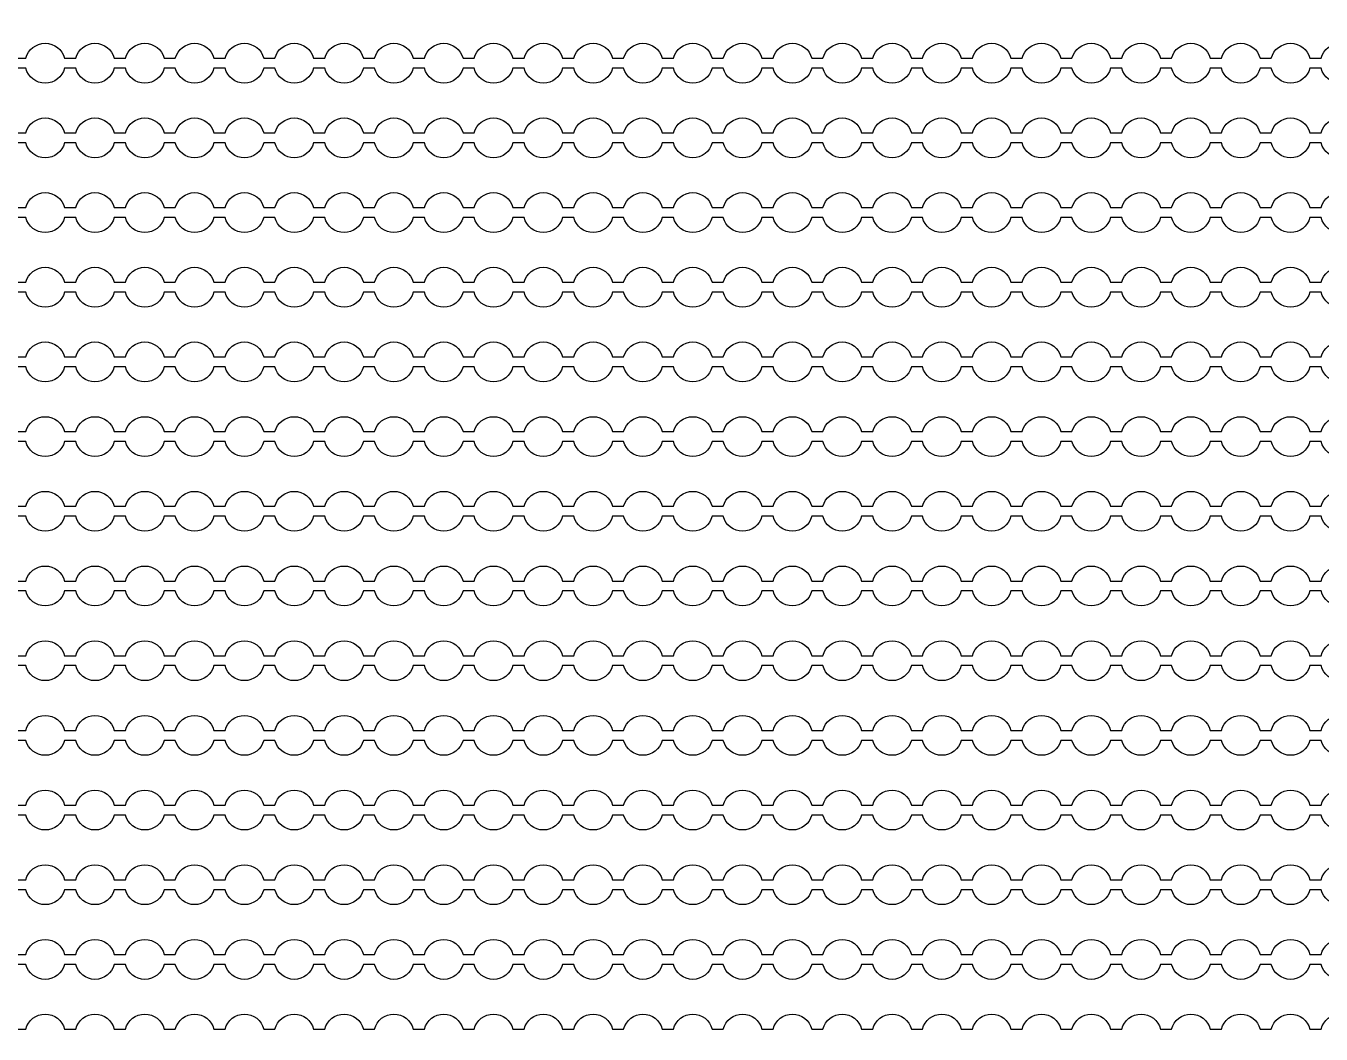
# Model space of a CAD drawing. Extents: x 4056 to 105656, y 4120 to 105720.
# Drawn here: x 62908 to 64208, y 46634 to 47646 of the extents above; entities that cross this region are included whole.
import ezdxf

# ---------------------------------------------------------------- set-up
doc = ezdxf.new("R2010")
doc.units = 13
doc.header["$MEASUREMENT"] = 0
doc.layers.add('Main Layer', color=7, linetype='Continuous', lineweight=0)

msp = doc.modelspace()

# ---------------------------------------------------------------- linework, layer by layer
for points in [[(62896.5, 47613.9), (62907.7, 47613.9, -0.774597), (62946.5, 47613.9), (62957.7, 47613.9, -0.774597), (62996.5, 47613.9), (63007.7, 47613.9, -0.774597), (63046.5, 47613.9), (63057.7, 47613.9, -0.774597), (63096.5, 47613.9), (63107.7, 47613.9, -0.774597), (63146.5, 47613.9), (63157.7, 47613.9, -0.774597), (63196.5, 47613.9), (63207.7, 47613.9, -0.774597), (63246.5, 47613.9), (63257.7, 47613.9, -0.774597), (63296.5, 47613.9), (63307.7, 47613.9, -0.774597), (63346.5, 47613.9), (63357.7, 47613.9, -0.774597), (63396.5, 47613.9), (63407.7, 47613.9, -0.774597), (63446.5, 47613.9), (63457.7, 47613.9, -0.774597), (63496.5, 47613.9), (63507.7, 47613.9, -0.774597), (63546.5, 47613.9), (63557.7, 47613.9, -0.774597), (63596.5, 47613.9), (63607.7, 47613.9, -0.774597), (63646.5, 47613.9), (63657.7, 47613.9, -0.774597), (63696.5, 47613.9), (63707.7, 47613.9, -0.774597), (63746.5, 47613.9), (63757.7, 47613.9, -0.774597), (63796.5, 47613.9), (63807.7, 47613.9, -0.774597), (63846.5, 47613.9), (63857.7, 47613.9, -0.774597), (63896.5, 47613.9), (63907.7, 47613.9, -0.774597), (63946.5, 47613.9), (63957.7, 47613.9, -0.774597), (63996.5, 47613.9), (64007.7, 47613.9, -0.774597), (64046.5, 47613.9), (64057.7, 47613.9, -0.774597), (64096.5, 47613.9), (64107.7, 47613.9, -0.774597), (64146.5, 47613.9), (64157.7, 47613.9, -0.774597), (64196.5, 47613.9), (64207.7, 47613.9, -0.774597), (64246.5, 47613.9)], [(64246.5, 47603.9, -0.774597), (64207.7, 47603.9), (64196.5, 47603.9, -0.774597), (64157.7, 47603.9), (64146.5, 47603.9, -0.774597), (64107.7, 47603.9), (64096.5, 47603.9, -0.774597), (64057.7, 47603.9), (64046.5, 47603.9, -0.774597), (64007.7, 47603.9), (63996.5, 47603.9, -0.774597), (63957.7, 47603.9), (63946.5, 47603.9, -0.774597), (63907.7, 47603.9), (63896.5, 47603.9, -0.774597), (63857.7, 47603.9), (63846.5, 47603.9, -0.774597), (63807.7, 47603.9), (63796.5, 47603.9, -0.774597), (63757.7, 47603.9), (63746.5, 47603.9, -0.774597), (63707.7, 47603.9), (63696.5, 47603.9, -0.774597), (63657.7, 47603.9), (63646.5, 47603.9, -0.774597), (63607.7, 47603.9), (63596.5, 47603.9, -0.774597), (63557.7, 47603.9), (63546.5, 47603.9, -0.774597), (63507.7, 47603.9), (63496.5, 47603.9, -0.774597), (63457.7, 47603.9), (63446.5, 47603.9, -0.774597), (63407.7, 47603.9), (63396.5, 47603.9, -0.774597), (63357.7, 47603.9), (63346.5, 47603.9, -0.774597), (63307.7, 47603.9), (63296.5, 47603.9, -0.774597), (63257.7, 47603.9), (63246.5, 47603.9, -0.774597), (63207.7, 47603.9), (63196.5, 47603.9, -0.774597), (63157.7, 47603.9), (63146.5, 47603.9, -0.774597), (63107.7, 47603.9), (63096.5, 47603.9, -0.774597), (63057.7, 47603.9), (63046.5, 47603.9, -0.774597), (63007.7, 47603.9), (62996.5, 47603.9, -0.774597), (62957.7, 47603.9), (62946.5, 47603.9, -0.774597), (62907.7, 47603.9), (62896.5, 47603.9, -0.774597)], [(62896.5, 47538.9), (62907.7, 47538.9, -0.774597), (62946.5, 47538.9), (62957.7, 47538.9, -0.774597), (62996.5, 47538.9), (63007.7, 47538.9, -0.774597), (63046.5, 47538.9), (63057.7, 47538.9, -0.774597), (63096.5, 47538.9), (63107.7, 47538.9, -0.774597), (63146.5, 47538.9), (63157.7, 47538.9, -0.774597), (63196.5, 47538.9), (63207.7, 47538.9, -0.774597), (63246.5, 47538.9), (63257.7, 47538.9, -0.774597), (63296.5, 47538.9), (63307.7, 47538.9, -0.774597), (63346.5, 47538.9), (63357.7, 47538.9, -0.774597), (63396.5, 47538.9), (63407.7, 47538.9, -0.774597), (63446.5, 47538.9), (63457.7, 47538.9, -0.774597), (63496.5, 47538.9), (63507.7, 47538.9, -0.774597), (63546.5, 47538.9), (63557.7, 47538.9, -0.774597), (63596.5, 47538.9), (63607.7, 47538.9, -0.774597), (63646.5, 47538.9), (63657.7, 47538.9, -0.774597), (63696.5, 47538.9), (63707.7, 47538.9, -0.774597), (63746.5, 47538.9), (63757.7, 47538.9, -0.774597), (63796.5, 47538.9), (63807.7, 47538.9, -0.774597), (63846.5, 47538.9), (63857.7, 47538.9, -0.774597), (63896.5, 47538.9), (63907.7, 47538.9, -0.774597), (63946.5, 47538.9), (63957.7, 47538.9, -0.774597), (63996.5, 47538.9), (64007.7, 47538.9, -0.774597), (64046.5, 47538.9), (64057.7, 47538.9, -0.774597), (64096.5, 47538.9), (64107.7, 47538.9, -0.774597), (64146.5, 47538.9), (64157.7, 47538.9, -0.774597), (64196.5, 47538.9), (64207.7, 47538.9, -0.774597), (64246.5, 47538.9)], [(64246.5, 47528.9, -0.774597), (64207.7, 47528.9), (64196.5, 47528.9, -0.774597), (64157.7, 47528.9), (64146.5, 47528.9, -0.774597), (64107.7, 47528.9), (64096.5, 47528.9, -0.774597), (64057.7, 47528.9), (64046.5, 47528.9, -0.774597), (64007.7, 47528.9), (63996.5, 47528.9, -0.774597), (63957.7, 47528.9), (63946.5, 47528.9, -0.774597), (63907.7, 47528.9), (63896.5, 47528.9, -0.774597), (63857.7, 47528.9), (63846.5, 47528.9, -0.774597), (63807.7, 47528.9), (63796.5, 47528.9, -0.774597), (63757.7, 47528.9), (63746.5, 47528.9, -0.774597), (63707.7, 47528.9), (63696.5, 47528.9, -0.774597), (63657.7, 47528.9), (63646.5, 47528.9, -0.774597), (63607.7, 47528.9), (63596.5, 47528.9, -0.774597), (63557.7, 47528.9), (63546.5, 47528.9, -0.774597), (63507.7, 47528.9), (63496.5, 47528.9, -0.774597), (63457.7, 47528.9), (63446.5, 47528.9, -0.774597), (63407.7, 47528.9), (63396.5, 47528.9, -0.774597), (63357.7, 47528.9), (63346.5, 47528.9, -0.774597), (63307.7, 47528.9), (63296.5, 47528.9, -0.774597), (63257.7, 47528.9), (63246.5, 47528.9, -0.774597), (63207.7, 47528.9), (63196.5, 47528.9, -0.774597), (63157.7, 47528.9), (63146.5, 47528.9, -0.774597), (63107.7, 47528.9), (63096.5, 47528.9, -0.774597), (63057.7, 47528.9), (63046.5, 47528.9, -0.774597), (63007.7, 47528.9), (62996.5, 47528.9, -0.774597), (62957.7, 47528.9), (62946.5, 47528.9, -0.774597), (62907.7, 47528.9), (62896.5, 47528.9, -0.774597)], [(62896.5, 47463.9), (62907.7, 47463.9, -0.774597), (62946.5, 47463.9), (62957.7, 47463.9, -0.774597), (62996.5, 47463.9), (63007.7, 47463.9, -0.774597), (63046.5, 47463.9), (63057.7, 47463.9, -0.774597), (63096.5, 47463.9), (63107.7, 47463.9, -0.774597), (63146.5, 47463.9), (63157.7, 47463.9, -0.774597), (63196.5, 47463.9), (63207.7, 47463.9, -0.774597), (63246.5, 47463.9), (63257.7, 47463.9, -0.774597), (63296.5, 47463.9), (63307.7, 47463.9, -0.774597), (63346.5, 47463.9), (63357.7, 47463.9, -0.774597), (63396.5, 47463.9), (63407.7, 47463.9, -0.774597), (63446.5, 47463.9), (63457.7, 47463.9, -0.774597), (63496.5, 47463.9), (63507.7, 47463.9, -0.774597), (63546.5, 47463.9), (63557.7, 47463.9, -0.774597), (63596.5, 47463.9), (63607.7, 47463.9, -0.774597), (63646.5, 47463.9), (63657.7, 47463.9, -0.774597), (63696.5, 47463.9), (63707.7, 47463.9, -0.774597), (63746.5, 47463.9), (63757.7, 47463.9, -0.774597), (63796.5, 47463.9), (63807.7, 47463.9, -0.774597), (63846.5, 47463.9), (63857.7, 47463.9, -0.774597), (63896.5, 47463.9), (63907.7, 47463.9, -0.774597), (63946.5, 47463.9), (63957.7, 47463.9, -0.774597), (63996.5, 47463.9), (64007.7, 47463.9, -0.774597), (64046.5, 47463.9), (64057.7, 47463.9, -0.774597), (64096.5, 47463.9), (64107.7, 47463.9, -0.774597), (64146.5, 47463.9), (64157.7, 47463.9, -0.774597), (64196.5, 47463.9), (64207.7, 47463.9, -0.774597), (64246.5, 47463.9)], [(64246.5, 47453.9, -0.774597), (64207.7, 47453.9), (64196.5, 47453.9, -0.774597), (64157.7, 47453.9), (64146.5, 47453.9, -0.774597), (64107.7, 47453.9), (64096.5, 47453.9, -0.774597), (64057.7, 47453.9), (64046.5, 47453.9, -0.774597), (64007.7, 47453.9), (63996.5, 47453.9, -0.774597), (63957.7, 47453.9), (63946.5, 47453.9, -0.774597), (63907.7, 47453.9), (63896.5, 47453.9, -0.774597), (63857.7, 47453.9), (63846.5, 47453.9, -0.774597), (63807.7, 47453.9), (63796.5, 47453.9, -0.774597), (63757.7, 47453.9), (63746.5, 47453.9, -0.774597), (63707.7, 47453.9), (63696.5, 47453.9, -0.774597), (63657.7, 47453.9), (63646.5, 47453.9, -0.774597), (63607.7, 47453.9), (63596.5, 47453.9, -0.774597), (63557.7, 47453.9), (63546.5, 47453.9, -0.774597), (63507.7, 47453.9), (63496.5, 47453.9, -0.774597), (63457.7, 47453.9), (63446.5, 47453.9, -0.774597), (63407.7, 47453.9), (63396.5, 47453.9, -0.774597), (63357.7, 47453.9), (63346.5, 47453.9, -0.774597), (63307.7, 47453.9), (63296.5, 47453.9, -0.774597), (63257.7, 47453.9), (63246.5, 47453.9, -0.774597), (63207.7, 47453.9), (63196.5, 47453.9, -0.774597), (63157.7, 47453.9), (63146.5, 47453.9, -0.774597), (63107.7, 47453.9), (63096.5, 47453.9, -0.774597), (63057.7, 47453.9), (63046.5, 47453.9, -0.774597), (63007.7, 47453.9), (62996.5, 47453.9, -0.774597), (62957.7, 47453.9), (62946.5, 47453.9, -0.774597), (62907.7, 47453.9), (62896.5, 47453.9, -0.774597)], [(62896.5, 47388.9), (62907.7, 47388.9, -0.774597), (62946.5, 47388.9), (62957.7, 47388.9, -0.774597), (62996.5, 47388.9), (63007.7, 47388.9, -0.774597), (63046.5, 47388.9), (63057.7, 47388.9, -0.774597), (63096.5, 47388.9), (63107.7, 47388.9, -0.774597), (63146.5, 47388.9), (63157.7, 47388.9, -0.774597), (63196.5, 47388.9), (63207.7, 47388.9, -0.774597), (63246.5, 47388.9), (63257.7, 47388.9, -0.774597), (63296.5, 47388.9), (63307.7, 47388.9, -0.774597), (63346.5, 47388.9), (63357.7, 47388.9, -0.774597), (63396.5, 47388.9), (63407.7, 47388.9, -0.774597), (63446.5, 47388.9), (63457.7, 47388.9, -0.774597), (63496.5, 47388.9), (63507.7, 47388.9, -0.774597), (63546.5, 47388.9), (63557.7, 47388.9, -0.774597), (63596.5, 47388.9), (63607.7, 47388.9, -0.774597), (63646.5, 47388.9), (63657.7, 47388.9, -0.774597), (63696.5, 47388.9), (63707.7, 47388.9, -0.774597), (63746.5, 47388.9), (63757.7, 47388.9, -0.774597), (63796.5, 47388.9), (63807.7, 47388.9, -0.774597), (63846.5, 47388.9), (63857.7, 47388.9, -0.774597), (63896.5, 47388.9), (63907.7, 47388.9, -0.774597), (63946.5, 47388.9), (63957.7, 47388.9, -0.774597), (63996.5, 47388.9), (64007.7, 47388.9, -0.774597), (64046.5, 47388.9), (64057.7, 47388.9, -0.774597), (64096.5, 47388.9), (64107.7, 47388.9, -0.774597), (64146.5, 47388.9), (64157.7, 47388.9, -0.774597), (64196.5, 47388.9), (64207.7, 47388.9, -0.774597), (64246.5, 47388.9)], [(64246.5, 47378.9, -0.774597), (64207.7, 47378.9), (64196.5, 47378.9, -0.774597), (64157.7, 47378.9), (64146.5, 47378.9, -0.774597), (64107.7, 47378.9), (64096.5, 47378.9, -0.774597), (64057.7, 47378.9), (64046.5, 47378.9, -0.774597), (64007.7, 47378.9), (63996.5, 47378.9, -0.774597), (63957.7, 47378.9), (63946.5, 47378.9, -0.774597), (63907.7, 47378.9), (63896.5, 47378.9, -0.774597), (63857.7, 47378.9), (63846.5, 47378.9, -0.774597), (63807.7, 47378.9), (63796.5, 47378.9, -0.774597), (63757.7, 47378.9), (63746.5, 47378.9, -0.774597), (63707.7, 47378.9), (63696.5, 47378.9, -0.774597), (63657.7, 47378.9), (63646.5, 47378.9, -0.774597), (63607.7, 47378.9), (63596.5, 47378.9, -0.774597), (63557.7, 47378.9), (63546.5, 47378.9, -0.774597), (63507.7, 47378.9), (63496.5, 47378.9, -0.774597), (63457.7, 47378.9), (63446.5, 47378.9, -0.774597), (63407.7, 47378.9), (63396.5, 47378.9, -0.774597), (63357.7, 47378.9), (63346.5, 47378.9, -0.774597), (63307.7, 47378.9), (63296.5, 47378.9, -0.774597), (63257.7, 47378.9), (63246.5, 47378.9, -0.774597), (63207.7, 47378.9), (63196.5, 47378.9, -0.774597), (63157.7, 47378.9), (63146.5, 47378.9, -0.774597), (63107.7, 47378.9), (63096.5, 47378.9, -0.774597), (63057.7, 47378.9), (63046.5, 47378.9, -0.774597), (63007.7, 47378.9), (62996.5, 47378.9, -0.774597), (62957.7, 47378.9), (62946.5, 47378.9, -0.774597), (62907.7, 47378.9), (62896.5, 47378.9, -0.774597)], [(62896.5, 47313.9), (62907.7, 47313.9, -0.774597), (62946.5, 47313.9), (62957.7, 47313.9, -0.774597), (62996.5, 47313.9), (63007.7, 47313.9, -0.774597), (63046.5, 47313.9), (63057.7, 47313.9, -0.774597), (63096.5, 47313.9), (63107.7, 47313.9, -0.774597), (63146.5, 47313.9), (63157.7, 47313.9, -0.774597), (63196.5, 47313.9), (63207.7, 47313.9, -0.774597), (63246.5, 47313.9), (63257.7, 47313.9, -0.774597), (63296.5, 47313.9), (63307.7, 47313.9, -0.774597), (63346.5, 47313.9), (63357.7, 47313.9, -0.774597), (63396.5, 47313.9), (63407.7, 47313.9, -0.774597), (63446.5, 47313.9), (63457.7, 47313.9, -0.774597), (63496.5, 47313.9), (63507.7, 47313.9, -0.774597), (63546.5, 47313.9), (63557.7, 47313.9, -0.774597), (63596.5, 47313.9), (63607.7, 47313.9, -0.774597), (63646.5, 47313.9), (63657.7, 47313.9, -0.774597), (63696.5, 47313.9), (63707.7, 47313.9, -0.774597), (63746.5, 47313.9), (63757.7, 47313.9, -0.774597), (63796.5, 47313.9), (63807.7, 47313.9, -0.774597), (63846.5, 47313.9), (63857.7, 47313.9, -0.774597), (63896.5, 47313.9), (63907.7, 47313.9, -0.774597), (63946.5, 47313.9), (63957.7, 47313.9, -0.774597), (63996.5, 47313.9), (64007.7, 47313.9, -0.774597), (64046.5, 47313.9), (64057.7, 47313.9, -0.774597), (64096.5, 47313.9), (64107.7, 47313.9, -0.774597), (64146.5, 47313.9), (64157.7, 47313.9, -0.774597), (64196.5, 47313.9), (64207.7, 47313.9, -0.774597), (64246.5, 47313.9)], [(64246.5, 47303.9, -0.774597), (64207.7, 47303.9), (64196.5, 47303.9, -0.774597), (64157.7, 47303.9), (64146.5, 47303.9, -0.774597), (64107.7, 47303.9), (64096.5, 47303.9, -0.774597), (64057.7, 47303.9), (64046.5, 47303.9, -0.774597), (64007.7, 47303.9), (63996.5, 47303.9, -0.774597), (63957.7, 47303.9), (63946.5, 47303.9, -0.774597), (63907.7, 47303.9), (63896.5, 47303.9, -0.774597), (63857.7, 47303.9), (63846.5, 47303.9, -0.774597), (63807.7, 47303.9), (63796.5, 47303.9, -0.774597), (63757.7, 47303.9), (63746.5, 47303.9, -0.774597), (63707.7, 47303.9), (63696.5, 47303.9, -0.774597), (63657.7, 47303.9), (63646.5, 47303.9, -0.774597), (63607.7, 47303.9), (63596.5, 47303.9, -0.774597), (63557.7, 47303.9), (63546.5, 47303.9, -0.774597), (63507.7, 47303.9), (63496.5, 47303.9, -0.774597), (63457.7, 47303.9), (63446.5, 47303.9, -0.774597), (63407.7, 47303.9), (63396.5, 47303.9, -0.774597), (63357.7, 47303.9), (63346.5, 47303.9, -0.774597), (63307.7, 47303.9), (63296.5, 47303.9, -0.774597), (63257.7, 47303.9), (63246.5, 47303.9, -0.774597), (63207.7, 47303.9), (63196.5, 47303.9, -0.774597), (63157.7, 47303.9), (63146.5, 47303.9, -0.774597), (63107.7, 47303.9), (63096.5, 47303.9, -0.774597), (63057.7, 47303.9), (63046.5, 47303.9, -0.774597), (63007.7, 47303.9), (62996.5, 47303.9, -0.774597), (62957.7, 47303.9), (62946.5, 47303.9, -0.774597), (62907.7, 47303.9), (62896.5, 47303.9, -0.774597)], [(62896.5, 47238.9), (62907.7, 47238.9, -0.774597), (62946.5, 47238.9), (62957.7, 47238.9, -0.774597), (62996.5, 47238.9), (63007.7, 47238.9, -0.774597), (63046.5, 47238.9), (63057.7, 47238.9, -0.774597), (63096.5, 47238.9), (63107.7, 47238.9, -0.774597), (63146.5, 47238.9), (63157.7, 47238.9, -0.774597), (63196.5, 47238.9), (63207.7, 47238.9, -0.774597), (63246.5, 47238.9), (63257.7, 47238.9, -0.774597), (63296.5, 47238.9), (63307.7, 47238.9, -0.774597), (63346.5, 47238.9), (63357.7, 47238.9, -0.774597), (63396.5, 47238.9), (63407.7, 47238.9, -0.774597), (63446.5, 47238.9), (63457.7, 47238.9, -0.774597), (63496.5, 47238.9), (63507.7, 47238.9, -0.774597), (63546.5, 47238.9), (63557.7, 47238.9, -0.774597), (63596.5, 47238.9), (63607.7, 47238.9, -0.774597), (63646.5, 47238.9), (63657.7, 47238.9, -0.774597), (63696.5, 47238.9), (63707.7, 47238.9, -0.774597), (63746.5, 47238.9), (63757.7, 47238.9, -0.774597), (63796.5, 47238.9), (63807.7, 47238.9, -0.774597), (63846.5, 47238.9), (63857.7, 47238.9, -0.774597), (63896.5, 47238.9), (63907.7, 47238.9, -0.774597), (63946.5, 47238.9), (63957.7, 47238.9, -0.774597), (63996.5, 47238.9), (64007.7, 47238.9, -0.774597), (64046.5, 47238.9), (64057.7, 47238.9, -0.774597), (64096.5, 47238.9), (64107.7, 47238.9, -0.774597), (64146.5, 47238.9), (64157.7, 47238.9, -0.774597), (64196.5, 47238.9), (64207.7, 47238.9, -0.774597), (64246.5, 47238.9)], [(64246.5, 47228.9, -0.774597), (64207.7, 47228.9), (64196.5, 47228.9, -0.774597), (64157.7, 47228.9), (64146.5, 47228.9, -0.774597), (64107.7, 47228.9), (64096.5, 47228.9, -0.774597), (64057.7, 47228.9), (64046.5, 47228.9, -0.774597), (64007.7, 47228.9), (63996.5, 47228.9, -0.774597), (63957.7, 47228.9), (63946.5, 47228.9, -0.774597), (63907.7, 47228.9), (63896.5, 47228.9, -0.774597), (63857.7, 47228.9), (63846.5, 47228.9, -0.774597), (63807.7, 47228.9), (63796.5, 47228.9, -0.774597), (63757.7, 47228.9), (63746.5, 47228.9, -0.774597), (63707.7, 47228.9), (63696.5, 47228.9, -0.774597), (63657.7, 47228.9), (63646.5, 47228.9, -0.774597), (63607.7, 47228.9), (63596.5, 47228.9, -0.774597), (63557.7, 47228.9), (63546.5, 47228.9, -0.774597), (63507.7, 47228.9), (63496.5, 47228.9, -0.774597), (63457.7, 47228.9), (63446.5, 47228.9, -0.774597), (63407.7, 47228.9), (63396.5, 47228.9, -0.774597), (63357.7, 47228.9), (63346.5, 47228.9, -0.774597), (63307.7, 47228.9), (63296.5, 47228.9, -0.774597), (63257.7, 47228.9), (63246.5, 47228.9, -0.774597), (63207.7, 47228.9), (63196.5, 47228.9, -0.774597), (63157.7, 47228.9), (63146.5, 47228.9, -0.774597), (63107.7, 47228.9), (63096.5, 47228.9, -0.774597), (63057.7, 47228.9), (63046.5, 47228.9, -0.774597), (63007.7, 47228.9), (62996.5, 47228.9, -0.774597), (62957.7, 47228.9), (62946.5, 47228.9, -0.774597), (62907.7, 47228.9), (62896.5, 47228.9, -0.774597)], [(62896.5, 47163.9), (62907.7, 47163.9, -0.774597), (62946.5, 47163.9), (62957.7, 47163.9, -0.774597), (62996.5, 47163.9), (63007.7, 47163.9, -0.774597), (63046.5, 47163.9), (63057.7, 47163.9, -0.774597), (63096.5, 47163.9), (63107.7, 47163.9, -0.774597), (63146.5, 47163.9), (63157.7, 47163.9, -0.774597), (63196.5, 47163.9), (63207.7, 47163.9, -0.774597), (63246.5, 47163.9), (63257.7, 47163.9, -0.774597), (63296.5, 47163.9), (63307.7, 47163.9, -0.774597), (63346.5, 47163.9), (63357.7, 47163.9, -0.774597), (63396.5, 47163.9), (63407.7, 47163.9, -0.774597), (63446.5, 47163.9), (63457.7, 47163.9, -0.774597), (63496.5, 47163.9), (63507.7, 47163.9, -0.774597), (63546.5, 47163.9), (63557.7, 47163.9, -0.774597), (63596.5, 47163.9), (63607.7, 47163.9, -0.774597), (63646.5, 47163.9), (63657.7, 47163.9, -0.774597), (63696.5, 47163.9), (63707.7, 47163.9, -0.774597), (63746.5, 47163.9), (63757.7, 47163.9, -0.774597), (63796.5, 47163.9), (63807.7, 47163.9, -0.774597), (63846.5, 47163.9), (63857.7, 47163.9, -0.774597), (63896.5, 47163.9), (63907.7, 47163.9, -0.774597), (63946.5, 47163.9), (63957.7, 47163.9, -0.774597), (63996.5, 47163.9), (64007.7, 47163.9, -0.774597), (64046.5, 47163.9), (64057.7, 47163.9, -0.774597), (64096.5, 47163.9), (64107.7, 47163.9, -0.774597), (64146.5, 47163.9), (64157.7, 47163.9, -0.774597), (64196.5, 47163.9), (64207.7, 47163.9, -0.774597), (64246.5, 47163.9)], [(64246.5, 47153.9, -0.774597), (64207.7, 47153.9), (64196.5, 47153.9, -0.774597), (64157.7, 47153.9), (64146.5, 47153.9, -0.774597), (64107.7, 47153.9), (64096.5, 47153.9, -0.774597), (64057.7, 47153.9), (64046.5, 47153.9, -0.774597), (64007.7, 47153.9), (63996.5, 47153.9, -0.774597), (63957.7, 47153.9), (63946.5, 47153.9, -0.774597), (63907.7, 47153.9), (63896.5, 47153.9, -0.774597), (63857.7, 47153.9), (63846.5, 47153.9, -0.774597), (63807.7, 47153.9), (63796.5, 47153.9, -0.774597), (63757.7, 47153.9), (63746.5, 47153.9, -0.774597), (63707.7, 47153.9), (63696.5, 47153.9, -0.774597), (63657.7, 47153.9), (63646.5, 47153.9, -0.774597), (63607.7, 47153.9), (63596.5, 47153.9, -0.774597), (63557.7, 47153.9), (63546.5, 47153.9, -0.774597), (63507.7, 47153.9), (63496.5, 47153.9, -0.774597), (63457.7, 47153.9), (63446.5, 47153.9, -0.774597), (63407.7, 47153.9), (63396.5, 47153.9, -0.774597), (63357.7, 47153.9), (63346.5, 47153.9, -0.774597), (63307.7, 47153.9), (63296.5, 47153.9, -0.774597), (63257.7, 47153.9), (63246.5, 47153.9, -0.774597), (63207.7, 47153.9), (63196.5, 47153.9, -0.774597), (63157.7, 47153.9), (63146.5, 47153.9, -0.774597), (63107.7, 47153.9), (63096.5, 47153.9, -0.774597), (63057.7, 47153.9), (63046.5, 47153.9, -0.774597), (63007.7, 47153.9), (62996.5, 47153.9, -0.774597), (62957.7, 47153.9), (62946.5, 47153.9, -0.774597), (62907.7, 47153.9), (62896.5, 47153.9, -0.774597)], [(62896.5, 47088.9), (62907.7, 47088.9, -0.774597), (62946.5, 47088.9), (62957.7, 47088.9, -0.774597), (62996.5, 47088.9), (63007.7, 47088.9, -0.774597), (63046.5, 47088.9), (63057.7, 47088.9, -0.774597), (63096.5, 47088.9), (63107.7, 47088.9, -0.774597), (63146.5, 47088.9), (63157.7, 47088.9, -0.774597), (63196.5, 47088.9), (63207.7, 47088.9, -0.774597), (63246.5, 47088.9), (63257.7, 47088.9, -0.774597), (63296.5, 47088.9), (63307.7, 47088.9, -0.774597), (63346.5, 47088.9), (63357.7, 47088.9, -0.774597), (63396.5, 47088.9), (63407.7, 47088.9, -0.774597), (63446.5, 47088.9), (63457.7, 47088.9, -0.774597), (63496.5, 47088.9), (63507.7, 47088.9, -0.774597), (63546.5, 47088.9), (63557.7, 47088.9, -0.774597), (63596.5, 47088.9), (63607.7, 47088.9, -0.774597), (63646.5, 47088.9), (63657.7, 47088.9, -0.774597), (63696.5, 47088.9), (63707.7, 47088.9, -0.774597), (63746.5, 47088.9), (63757.7, 47088.9, -0.774597), (63796.5, 47088.9), (63807.7, 47088.9, -0.774597), (63846.5, 47088.9), (63857.7, 47088.9, -0.774597), (63896.5, 47088.9), (63907.7, 47088.9, -0.774597), (63946.5, 47088.9), (63957.7, 47088.9, -0.774597), (63996.5, 47088.9), (64007.7, 47088.9, -0.774597), (64046.5, 47088.9), (64057.7, 47088.9, -0.774597), (64096.5, 47088.9), (64107.7, 47088.9, -0.774597), (64146.5, 47088.9), (64157.7, 47088.9, -0.774597), (64196.5, 47088.9), (64207.7, 47088.9, -0.774597), (64246.5, 47088.9)], [(64246.5, 47078.9, -0.774597), (64207.7, 47078.9), (64196.5, 47078.9, -0.774597), (64157.7, 47078.9), (64146.5, 47078.9, -0.774597), (64107.7, 47078.9), (64096.5, 47078.9, -0.774597), (64057.7, 47078.9), (64046.5, 47078.9, -0.774597), (64007.7, 47078.9), (63996.5, 47078.9, -0.774597), (63957.7, 47078.9), (63946.5, 47078.9, -0.774597), (63907.7, 47078.9), (63896.5, 47078.9, -0.774597), (63857.7, 47078.9), (63846.5, 47078.9, -0.774597), (63807.7, 47078.9), (63796.5, 47078.9, -0.774597), (63757.7, 47078.9), (63746.5, 47078.9, -0.774597), (63707.7, 47078.9), (63696.5, 47078.9, -0.774597), (63657.7, 47078.9), (63646.5, 47078.9, -0.774597), (63607.7, 47078.9), (63596.5, 47078.9, -0.774597), (63557.7, 47078.9), (63546.5, 47078.9, -0.774597), (63507.7, 47078.9), (63496.5, 47078.9, -0.774597), (63457.7, 47078.9), (63446.5, 47078.9, -0.774597), (63407.7, 47078.9), (63396.5, 47078.9, -0.774597), (63357.7, 47078.9), (63346.5, 47078.9, -0.774597), (63307.7, 47078.9), (63296.5, 47078.9, -0.774597), (63257.7, 47078.9), (63246.5, 47078.9, -0.774597), (63207.7, 47078.9), (63196.5, 47078.9, -0.774597), (63157.7, 47078.9), (63146.5, 47078.9, -0.774597), (63107.7, 47078.9), (63096.5, 47078.9, -0.774597), (63057.7, 47078.9), (63046.5, 47078.9, -0.774597), (63007.7, 47078.9), (62996.5, 47078.9, -0.774597), (62957.7, 47078.9), (62946.5, 47078.9, -0.774597), (62907.7, 47078.9), (62896.5, 47078.9, -0.774597)], [(62896.5, 47013.9), (62907.7, 47013.9, -0.774597), (62946.5, 47013.9), (62957.7, 47013.9, -0.774597), (62996.5, 47013.9), (63007.7, 47013.9, -0.774597), (63046.5, 47013.9), (63057.7, 47013.9, -0.774597), (63096.5, 47013.9), (63107.7, 47013.9, -0.774597), (63146.5, 47013.9), (63157.7, 47013.9, -0.774597), (63196.5, 47013.9), (63207.7, 47013.9, -0.774597), (63246.5, 47013.9), (63257.7, 47013.9, -0.774597), (63296.5, 47013.9), (63307.7, 47013.9, -0.774597), (63346.5, 47013.9), (63357.7, 47013.9, -0.774597), (63396.5, 47013.9), (63407.7, 47013.9, -0.774597), (63446.5, 47013.9), (63457.7, 47013.9, -0.774597), (63496.5, 47013.9), (63507.7, 47013.9, -0.774597), (63546.5, 47013.9), (63557.7, 47013.9, -0.774597), (63596.5, 47013.9), (63607.7, 47013.9, -0.774597), (63646.5, 47013.9), (63657.7, 47013.9, -0.774597), (63696.5, 47013.9), (63707.7, 47013.9, -0.774597), (63746.5, 47013.9), (63757.7, 47013.9, -0.774597), (63796.5, 47013.9), (63807.7, 47013.9, -0.774597), (63846.5, 47013.9), (63857.7, 47013.9, -0.774597), (63896.5, 47013.9), (63907.7, 47013.9, -0.774597), (63946.5, 47013.9), (63957.7, 47013.9, -0.774597), (63996.5, 47013.9), (64007.7, 47013.9, -0.774597), (64046.5, 47013.9), (64057.7, 47013.9, -0.774597), (64096.5, 47013.9), (64107.7, 47013.9, -0.774597), (64146.5, 47013.9), (64157.7, 47013.9, -0.774597), (64196.5, 47013.9), (64207.7, 47013.9, -0.774597), (64246.5, 47013.9)], [(64246.5, 47003.9, -0.774597), (64207.7, 47003.9), (64196.5, 47003.9, -0.774597), (64157.7, 47003.9), (64146.5, 47003.9, -0.774597), (64107.7, 47003.9), (64096.5, 47003.9, -0.774597), (64057.7, 47003.9), (64046.5, 47003.9, -0.774597), (64007.7, 47003.9), (63996.5, 47003.9, -0.774597), (63957.7, 47003.9), (63946.5, 47003.9, -0.774597), (63907.7, 47003.9), (63896.5, 47003.9, -0.774597), (63857.7, 47003.9), (63846.5, 47003.9, -0.774597), (63807.7, 47003.9), (63796.5, 47003.9, -0.774597), (63757.7, 47003.9), (63746.5, 47003.9, -0.774597), (63707.7, 47003.9), (63696.5, 47003.9, -0.774597), (63657.7, 47003.9), (63646.5, 47003.9, -0.774597), (63607.7, 47003.9), (63596.5, 47003.9, -0.774597), (63557.7, 47003.9), (63546.5, 47003.9, -0.774597), (63507.7, 47003.9), (63496.5, 47003.9, -0.774597), (63457.7, 47003.9), (63446.5, 47003.9, -0.774597), (63407.7, 47003.9), (63396.5, 47003.9, -0.774597), (63357.7, 47003.9), (63346.5, 47003.9, -0.774597), (63307.7, 47003.9), (63296.5, 47003.9, -0.774597), (63257.7, 47003.9), (63246.5, 47003.9, -0.774597), (63207.7, 47003.9), (63196.5, 47003.9, -0.774597), (63157.7, 47003.9), (63146.5, 47003.9, -0.774597), (63107.7, 47003.9), (63096.5, 47003.9, -0.774597), (63057.7, 47003.9), (63046.5, 47003.9, -0.774597), (63007.7, 47003.9), (62996.5, 47003.9, -0.774597), (62957.7, 47003.9), (62946.5, 47003.9, -0.774597), (62907.7, 47003.9), (62896.5, 47003.9, -0.774597)], [(62896.5, 46938.9), (62907.7, 46938.9, -0.774597), (62946.5, 46938.9), (62957.7, 46938.9, -0.774597), (62996.5, 46938.9), (63007.7, 46938.9, -0.774597), (63046.5, 46938.9), (63057.7, 46938.9, -0.774597), (63096.5, 46938.9), (63107.7, 46938.9, -0.774597), (63146.5, 46938.9), (63157.7, 46938.9, -0.774597), (63196.5, 46938.9), (63207.7, 46938.9, -0.774597), (63246.5, 46938.9), (63257.7, 46938.9, -0.774597), (63296.5, 46938.9), (63307.7, 46938.9, -0.774597), (63346.5, 46938.9), (63357.7, 46938.9, -0.774597), (63396.5, 46938.9), (63407.7, 46938.9, -0.774597), (63446.5, 46938.9), (63457.7, 46938.9, -0.774597), (63496.5, 46938.9), (63507.7, 46938.9, -0.774597), (63546.5, 46938.9), (63557.7, 46938.9, -0.774597), (63596.5, 46938.9), (63607.7, 46938.9, -0.774597), (63646.5, 46938.9), (63657.7, 46938.9, -0.774597), (63696.5, 46938.9), (63707.7, 46938.9, -0.774597), (63746.5, 46938.9), (63757.7, 46938.9, -0.774597), (63796.5, 46938.9), (63807.7, 46938.9, -0.774597), (63846.5, 46938.9), (63857.7, 46938.9, -0.774597), (63896.5, 46938.9), (63907.7, 46938.9, -0.774597), (63946.5, 46938.9), (63957.7, 46938.9, -0.774597), (63996.5, 46938.9), (64007.7, 46938.9, -0.774597), (64046.5, 46938.9), (64057.7, 46938.9, -0.774597), (64096.5, 46938.9), (64107.7, 46938.9, -0.774597), (64146.5, 46938.9), (64157.7, 46938.9, -0.774597), (64196.5, 46938.9), (64207.7, 46938.9, -0.774597), (64246.5, 46938.9)], [(64246.5, 46928.9, -0.774597), (64207.7, 46928.9), (64196.5, 46928.9, -0.774597), (64157.7, 46928.9), (64146.5, 46928.9, -0.774597), (64107.7, 46928.9), (64096.5, 46928.9, -0.774597), (64057.7, 46928.9), (64046.5, 46928.9, -0.774597), (64007.7, 46928.9), (63996.5, 46928.9, -0.774597), (63957.7, 46928.9), (63946.5, 46928.9, -0.774597), (63907.7, 46928.9), (63896.5, 46928.9, -0.774597), (63857.7, 46928.9), (63846.5, 46928.9, -0.774597), (63807.7, 46928.9), (63796.5, 46928.9, -0.774597), (63757.7, 46928.9), (63746.5, 46928.9, -0.774597), (63707.7, 46928.9), (63696.5, 46928.9, -0.774597), (63657.7, 46928.9), (63646.5, 46928.9, -0.774597), (63607.7, 46928.9), (63596.5, 46928.9, -0.774597), (63557.7, 46928.9), (63546.5, 46928.9, -0.774597), (63507.7, 46928.9), (63496.5, 46928.9, -0.774597), (63457.7, 46928.9), (63446.5, 46928.9, -0.774597), (63407.7, 46928.9), (63396.5, 46928.9, -0.774597), (63357.7, 46928.9), (63346.5, 46928.9, -0.774597), (63307.7, 46928.9), (63296.5, 46928.9, -0.774597), (63257.7, 46928.9), (63246.5, 46928.9, -0.774597), (63207.7, 46928.9), (63196.5, 46928.9, -0.774597), (63157.7, 46928.9), (63146.5, 46928.9, -0.774597), (63107.7, 46928.9), (63096.5, 46928.9, -0.774597), (63057.7, 46928.9), (63046.5, 46928.9, -0.774597), (63007.7, 46928.9), (62996.5, 46928.9, -0.774597), (62957.7, 46928.9), (62946.5, 46928.9, -0.774597), (62907.7, 46928.9), (62896.5, 46928.9, -0.774597)], [(62896.5, 46863.9), (62907.7, 46863.9, -0.774597), (62946.5, 46863.9), (62957.7, 46863.9, -0.774597), (62996.5, 46863.9), (63007.7, 46863.9, -0.774597), (63046.5, 46863.9), (63057.7, 46863.9, -0.774597), (63096.5, 46863.9), (63107.7, 46863.9, -0.774597), (63146.5, 46863.9), (63157.7, 46863.9, -0.774597), (63196.5, 46863.9), (63207.7, 46863.9, -0.774597), (63246.5, 46863.9), (63257.7, 46863.9, -0.774597), (63296.5, 46863.9), (63307.7, 46863.9, -0.774597), (63346.5, 46863.9), (63357.7, 46863.9, -0.774597), (63396.5, 46863.9), (63407.7, 46863.9, -0.774597), (63446.5, 46863.9), (63457.7, 46863.9, -0.774597), (63496.5, 46863.9), (63507.7, 46863.9, -0.774597), (63546.5, 46863.9), (63557.7, 46863.9, -0.774597), (63596.5, 46863.9), (63607.7, 46863.9, -0.774597), (63646.5, 46863.9), (63657.7, 46863.9, -0.774597), (63696.5, 46863.9), (63707.7, 46863.9, -0.774597), (63746.5, 46863.9), (63757.7, 46863.9, -0.774597), (63796.5, 46863.9), (63807.7, 46863.9, -0.774597), (63846.5, 46863.9), (63857.7, 46863.9, -0.774597), (63896.5, 46863.9), (63907.7, 46863.9, -0.774597), (63946.5, 46863.9), (63957.7, 46863.9, -0.774597), (63996.5, 46863.9), (64007.7, 46863.9, -0.774597), (64046.5, 46863.9), (64057.7, 46863.9, -0.774597), (64096.5, 46863.9), (64107.7, 46863.9, -0.774597), (64146.5, 46863.9), (64157.7, 46863.9, -0.774597), (64196.5, 46863.9), (64207.7, 46863.9, -0.774597), (64246.5, 46863.9)], [(64246.5, 46853.9, -0.774597), (64207.7, 46853.9), (64196.5, 46853.9, -0.774597), (64157.7, 46853.9), (64146.5, 46853.9, -0.774597), (64107.7, 46853.9), (64096.5, 46853.9, -0.774597), (64057.7, 46853.9), (64046.5, 46853.9, -0.774597), (64007.7, 46853.9), (63996.5, 46853.9, -0.774597), (63957.7, 46853.9), (63946.5, 46853.9, -0.774597), (63907.7, 46853.9), (63896.5, 46853.9, -0.774597), (63857.7, 46853.9), (63846.5, 46853.9, -0.774597), (63807.7, 46853.9), (63796.5, 46853.9, -0.774597), (63757.7, 46853.9), (63746.5, 46853.9, -0.774597), (63707.7, 46853.9), (63696.5, 46853.9, -0.774597), (63657.7, 46853.9), (63646.5, 46853.9, -0.774597), (63607.7, 46853.9), (63596.5, 46853.9, -0.774597), (63557.7, 46853.9), (63546.5, 46853.9, -0.774597), (63507.7, 46853.9), (63496.5, 46853.9, -0.774597), (63457.7, 46853.9), (63446.5, 46853.9, -0.774597), (63407.7, 46853.9), (63396.5, 46853.9, -0.774597), (63357.7, 46853.9), (63346.5, 46853.9, -0.774597), (63307.7, 46853.9), (63296.5, 46853.9, -0.774597), (63257.7, 46853.9), (63246.5, 46853.9, -0.774597), (63207.7, 46853.9), (63196.5, 46853.9, -0.774597), (63157.7, 46853.9), (63146.5, 46853.9, -0.774597), (63107.7, 46853.9), (63096.5, 46853.9, -0.774597), (63057.7, 46853.9), (63046.5, 46853.9, -0.774597), (63007.7, 46853.9), (62996.5, 46853.9, -0.774597), (62957.7, 46853.9), (62946.5, 46853.9, -0.774597), (62907.7, 46853.9), (62896.5, 46853.9, -0.774597)], [(62896.5, 46788.9), (62907.7, 46788.9, -0.774597), (62946.5, 46788.9), (62957.7, 46788.9, -0.774597), (62996.5, 46788.9), (63007.7, 46788.9, -0.774597), (63046.5, 46788.9), (63057.7, 46788.9, -0.774597), (63096.5, 46788.9), (63107.7, 46788.9, -0.774597), (63146.5, 46788.9), (63157.7, 46788.9, -0.774597), (63196.5, 46788.9), (63207.7, 46788.9, -0.774597), (63246.5, 46788.9), (63257.7, 46788.9, -0.774597), (63296.5, 46788.9), (63307.7, 46788.9, -0.774597), (63346.5, 46788.9), (63357.7, 46788.9, -0.774597), (63396.5, 46788.9), (63407.7, 46788.9, -0.774597), (63446.5, 46788.9), (63457.7, 46788.9, -0.774597), (63496.5, 46788.9), (63507.7, 46788.9, -0.774597), (63546.5, 46788.9), (63557.7, 46788.9, -0.774597), (63596.5, 46788.9), (63607.7, 46788.9, -0.774597), (63646.5, 46788.9), (63657.7, 46788.9, -0.774597), (63696.5, 46788.9), (63707.7, 46788.9, -0.774597), (63746.5, 46788.9), (63757.7, 46788.9, -0.774597), (63796.5, 46788.9), (63807.7, 46788.9, -0.774597), (63846.5, 46788.9), (63857.7, 46788.9, -0.774597), (63896.5, 46788.9), (63907.7, 46788.9, -0.774597), (63946.5, 46788.9), (63957.7, 46788.9, -0.774597), (63996.5, 46788.9), (64007.7, 46788.9, -0.774597), (64046.5, 46788.9), (64057.7, 46788.9, -0.774597), (64096.5, 46788.9), (64107.7, 46788.9, -0.774597), (64146.5, 46788.9), (64157.7, 46788.9, -0.774597), (64196.5, 46788.9), (64207.7, 46788.9, -0.774597), (64246.5, 46788.9)], [(64246.5, 46778.9, -0.774597), (64207.7, 46778.9), (64196.5, 46778.9, -0.774597), (64157.7, 46778.9), (64146.5, 46778.9, -0.774597), (64107.7, 46778.9), (64096.5, 46778.9, -0.774597), (64057.7, 46778.9), (64046.5, 46778.9, -0.774597), (64007.7, 46778.9), (63996.5, 46778.9, -0.774597), (63957.7, 46778.9), (63946.5, 46778.9, -0.774597), (63907.7, 46778.9), (63896.5, 46778.9, -0.774597), (63857.7, 46778.9), (63846.5, 46778.9, -0.774597), (63807.7, 46778.9), (63796.5, 46778.9, -0.774597), (63757.7, 46778.9), (63746.5, 46778.9, -0.774597), (63707.7, 46778.9), (63696.5, 46778.9, -0.774597), (63657.7, 46778.9), (63646.5, 46778.9, -0.774597), (63607.7, 46778.9), (63596.5, 46778.9, -0.774597), (63557.7, 46778.9), (63546.5, 46778.9, -0.774597), (63507.7, 46778.9), (63496.5, 46778.9, -0.774597), (63457.7, 46778.9), (63446.5, 46778.9, -0.774597), (63407.7, 46778.9), (63396.5, 46778.9, -0.774597), (63357.7, 46778.9), (63346.5, 46778.9, -0.774597), (63307.7, 46778.9), (63296.5, 46778.9, -0.774597), (63257.7, 46778.9), (63246.5, 46778.9, -0.774597), (63207.7, 46778.9), (63196.5, 46778.9, -0.774597), (63157.7, 46778.9), (63146.5, 46778.9, -0.774597), (63107.7, 46778.9), (63096.5, 46778.9, -0.774597), (63057.7, 46778.9), (63046.5, 46778.9, -0.774597), (63007.7, 46778.9), (62996.5, 46778.9, -0.774597), (62957.7, 46778.9), (62946.5, 46778.9, -0.774597), (62907.7, 46778.9), (62896.5, 46778.9, -0.774597)], [(62896.5, 46713.9), (62907.7, 46713.9, -0.774597), (62946.5, 46713.9), (62957.7, 46713.9, -0.774597), (62996.5, 46713.9), (63007.7, 46713.9, -0.774597), (63046.5, 46713.9), (63057.7, 46713.9, -0.774597), (63096.5, 46713.9), (63107.7, 46713.9, -0.774597), (63146.5, 46713.9), (63157.7, 46713.9, -0.774597), (63196.5, 46713.9), (63207.7, 46713.9, -0.774597), (63246.5, 46713.9), (63257.7, 46713.9, -0.774597), (63296.5, 46713.9), (63307.7, 46713.9, -0.774597), (63346.5, 46713.9), (63357.7, 46713.9, -0.774597), (63396.5, 46713.9), (63407.7, 46713.9, -0.774597), (63446.5, 46713.9), (63457.7, 46713.9, -0.774597), (63496.5, 46713.9), (63507.7, 46713.9, -0.774597), (63546.5, 46713.9), (63557.7, 46713.9, -0.774597), (63596.5, 46713.9), (63607.7, 46713.9, -0.774597), (63646.5, 46713.9), (63657.7, 46713.9, -0.774597), (63696.5, 46713.9), (63707.7, 46713.9, -0.774597), (63746.5, 46713.9), (63757.7, 46713.9, -0.774597), (63796.5, 46713.9), (63807.7, 46713.9, -0.774597), (63846.5, 46713.9), (63857.7, 46713.9, -0.774597), (63896.5, 46713.9), (63907.7, 46713.9, -0.774597), (63946.5, 46713.9), (63957.7, 46713.9, -0.774597), (63996.5, 46713.9), (64007.7, 46713.9, -0.774597), (64046.5, 46713.9), (64057.7, 46713.9, -0.774597), (64096.5, 46713.9), (64107.7, 46713.9, -0.774597), (64146.5, 46713.9), (64157.7, 46713.9, -0.774597), (64196.5, 46713.9), (64207.7, 46713.9, -0.774597), (64246.5, 46713.9)], [(64246.5, 46703.9, -0.774597), (64207.7, 46703.9), (64196.5, 46703.9, -0.774597), (64157.7, 46703.9), (64146.5, 46703.9, -0.774597), (64107.7, 46703.9), (64096.5, 46703.9, -0.774597), (64057.7, 46703.9), (64046.5, 46703.9, -0.774597), (64007.7, 46703.9), (63996.5, 46703.9, -0.774597), (63957.7, 46703.9), (63946.5, 46703.9, -0.774597), (63907.7, 46703.9), (63896.5, 46703.9, -0.774597), (63857.7, 46703.9), (63846.5, 46703.9, -0.774597), (63807.7, 46703.9), (63796.5, 46703.9, -0.774597), (63757.7, 46703.9), (63746.5, 46703.9, -0.774597), (63707.7, 46703.9), (63696.5, 46703.9, -0.774597), (63657.7, 46703.9), (63646.5, 46703.9, -0.774597), (63607.7, 46703.9), (63596.5, 46703.9, -0.774597), (63557.7, 46703.9), (63546.5, 46703.9, -0.774597), (63507.7, 46703.9), (63496.5, 46703.9, -0.774597), (63457.7, 46703.9), (63446.5, 46703.9, -0.774597), (63407.7, 46703.9), (63396.5, 46703.9, -0.774597), (63357.7, 46703.9), (63346.5, 46703.9, -0.774597), (63307.7, 46703.9), (63296.5, 46703.9, -0.774597), (63257.7, 46703.9), (63246.5, 46703.9, -0.774597), (63207.7, 46703.9), (63196.5, 46703.9, -0.774597), (63157.7, 46703.9), (63146.5, 46703.9, -0.774597), (63107.7, 46703.9), (63096.5, 46703.9, -0.774597), (63057.7, 46703.9), (63046.5, 46703.9, -0.774597), (63007.7, 46703.9), (62996.5, 46703.9, -0.774597), (62957.7, 46703.9), (62946.5, 46703.9, -0.774597), (62907.7, 46703.9), (62896.5, 46703.9, -0.774597)], [(62896.5, 46638.9), (62907.7, 46638.9, -0.774597), (62946.5, 46638.9), (62957.7, 46638.9, -0.774597), (62996.5, 46638.9), (63007.7, 46638.9, -0.774597), (63046.5, 46638.9), (63057.7, 46638.9, -0.774597), (63096.5, 46638.9), (63107.7, 46638.9, -0.774597), (63146.5, 46638.9), (63157.7, 46638.9, -0.774597), (63196.5, 46638.9), (63207.7, 46638.9, -0.774597), (63246.5, 46638.9), (63257.7, 46638.9, -0.774597), (63296.5, 46638.9), (63307.7, 46638.9, -0.774597), (63346.5, 46638.9), (63357.7, 46638.9, -0.774597), (63396.5, 46638.9), (63407.7, 46638.9, -0.774597), (63446.5, 46638.9), (63457.7, 46638.9, -0.774597), (63496.5, 46638.9), (63507.7, 46638.9, -0.774597), (63546.5, 46638.9), (63557.7, 46638.9, -0.774597), (63596.5, 46638.9), (63607.7, 46638.9, -0.774597), (63646.5, 46638.9), (63657.7, 46638.9, -0.774597), (63696.5, 46638.9), (63707.7, 46638.9, -0.774597), (63746.5, 46638.9), (63757.7, 46638.9, -0.774597), (63796.5, 46638.9), (63807.7, 46638.9, -0.774597), (63846.5, 46638.9), (63857.7, 46638.9, -0.774597), (63896.5, 46638.9), (63907.7, 46638.9, -0.774597), (63946.5, 46638.9), (63957.7, 46638.9, -0.774597), (63996.5, 46638.9), (64007.7, 46638.9, -0.774597), (64046.5, 46638.9), (64057.7, 46638.9, -0.774597), (64096.5, 46638.9), (64107.7, 46638.9, -0.774597), (64146.5, 46638.9), (64157.7, 46638.9, -0.774597), (64196.5, 46638.9), (64207.7, 46638.9, -0.774597), (64246.5, 46638.9)]]:
    msp.add_lwpolyline(points, format="xyb")
at = {"layer": 'Main Layer'}
msp.add_circle((54856, 54920.5), 50800, dxfattribs=at)

doc.saveas('drawing.dxf')
